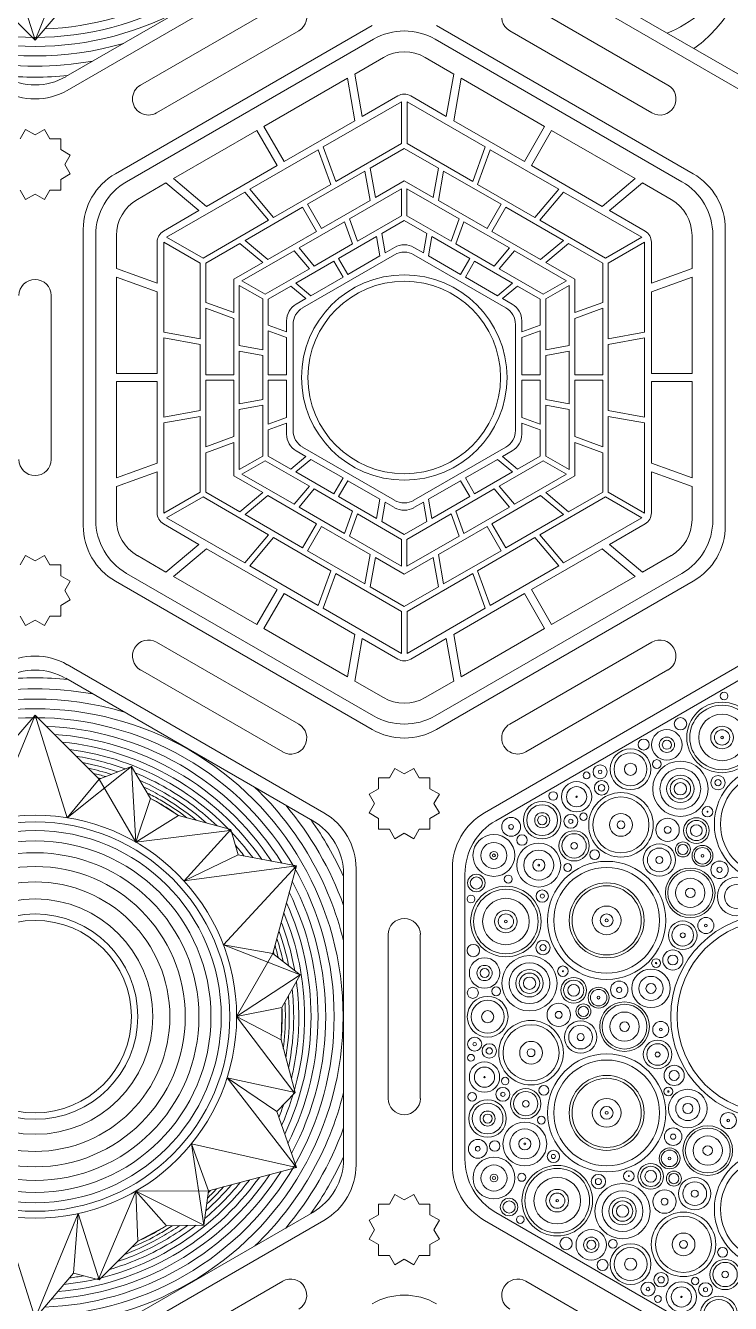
# Model space of a CAD drawing. Header units: millimetres. Extents: x -13 to 587, y 0 to 600.
# Drawn here: x 299.4 to 381.7, y 128.2 to 277.5 of the extents above; entities that cross this region are included whole.
import ezdxf

# ---------------------------------------------------------------- set-up
doc = ezdxf.new("R2010")
doc.units = ezdxf.units.MM
for name, color, linetype, lineweight, true_color in [('Cut_First', 1, 'Continuous', 20, 0xff0000), ('Cut_Second', 1, 'Continuous', 20, 0xff0000), ('Vector_Score', 5, 'Continuous', 0, 0x0000ff)]:
    doc.layers.add(name, color=color, linetype=linetype, lineweight=lineweight, true_color=true_color)

msp = doc.modelspace()

# ---------------------------------------------------------------- linework, layer by layer
at = {"layer": 'Cut_First'}
for p, q in [((304.23, 269.94), (334.23, 287.26)), ((382.98, 269.94), (352.98, 287.26)), ((339.86, 277.51), (309.86, 260.19)), ((377.36, 260.19), (347.36, 277.51)), ((306.11, 253.7), (306.11, 219.06)), ((381.11, 219.06), (381.11, 253.7)), ((309.86, 212.56), (339.86, 195.24)), ((347.36, 195.24), (377.36, 212.56)), ((334.23, 185.5), (304.23, 202.82)), ((382.98, 202.82), (352.98, 185.5)), ((337.98, 144.36), (337.98, 179)), ((349.23, 179), (349.23, 144.36)), ((304.23, 120.55), (334.23, 137.87)), ((352.98, 137.87), (382.98, 120.55))]:
    msp.add_line(p, q, dxfattribs=at)
for centre in [(343.61, 236.38), (300.48, 161.68), (386.73, 161.68)]:
    msp.add_circle(centre, 11.25, dxfattribs=at)
for centre, start, end in [((300.48, 276.43), 240, 300), ((313.61, 253.7), 120, 180), ((373.61, 253.7), 0, 60), ((313.61, 219.06), 180, 240), ((373.61, 219.06), 300, 0), ((300.48, 196.32), 60, 120), ((343.61, 201.74), 240, 300), ((330.48, 179), 0, 60), ((356.73, 179), 120, 180), ((330.48, 144.36), 300, 0), ((356.73, 144.36), 180, 240), ((343.61, 121.63), 60, 120)]:
    msp.add_arc(centre, 7.5, start, end, dxfattribs=at)
at = {"layer": 'Cut_Second'}
for p, q in [((312.81, 270.56), (329.41, 280.14)), ((357.81, 280.14), (374.41, 270.56)), ((331.28, 276.89), (314.68, 267.31)), ((372.53, 267.31), (355.93, 276.89)), ((299.38, 265.37), (298.75, 264.27)), ((300.48, 264.74), (299.38, 265.37)), ((301.58, 265.37), (300.48, 264.74)), ((302.21, 264.27), (301.58, 265.37)), ((303.48, 264.27), (302.21, 264.27)), ((303.48, 263.01), (303.48, 264.27)), ((304.58, 262.37), (303.48, 263.01)), ((303.95, 261.27), (304.58, 262.37)), ((303.48, 259.54), (304.58, 260.18)), ((304.58, 260.18), (303.95, 261.27)), ((303.48, 258.27), (303.48, 259.54)), ((298.75, 258.27), (299.38, 257.18)), ((299.38, 257.18), (300.48, 257.81)), ((300.48, 257.81), (301.58, 257.18)), ((301.58, 257.18), (302.21, 258.27)), ((302.21, 258.27), (303.48, 258.27)), ((302.36, 245.96), (302.36, 226.79)), ((299.38, 215.58), (298.75, 214.48)), ((300.48, 214.94), (299.38, 215.58)), ((301.58, 215.58), (300.48, 214.94)), ((302.21, 214.48), (301.58, 215.58)), ((303.48, 214.48), (302.21, 214.48)), ((303.48, 213.21), (303.48, 214.48)), ((304.58, 212.58), (303.48, 213.21)), ((303.95, 211.48), (304.58, 212.58)), ((304.58, 210.38), (303.95, 211.48)), ((303.48, 209.75), (304.58, 210.38)), ((303.48, 208.48), (303.48, 209.75)), ((298.75, 208.48), (299.38, 207.38)), ((299.38, 207.38), (300.48, 208.01)), ((300.48, 208.01), (301.58, 207.38)), ((301.58, 207.38), (302.21, 208.48)), ((302.21, 208.48), (303.48, 208.48)), ((314.68, 205.45), (331.28, 195.86)), ((355.93, 195.86), (372.53, 205.45)), ((329.41, 192.61), (312.81, 202.2)), ((374.41, 202.2), (357.81, 192.61)), ((342.51, 190.68), (341.87, 189.58)), ((343.61, 190.04), (342.51, 190.68)), ((344.71, 190.68), (343.61, 190.04)), ((345.34, 189.58), (344.71, 190.68)), ((340.61, 188.31), (339.51, 187.68)), ((341.87, 189.58), (340.61, 189.58)), ((340.61, 189.58), (340.61, 188.31)), ((346.61, 189.58), (345.34, 189.58)), ((346.61, 188.31), (346.61, 189.58)), ((347.71, 187.68), (346.61, 188.31)), ((339.51, 187.68), (340.14, 186.58)), ((347.07, 186.58), (347.71, 187.68)), ((340.14, 186.58), (339.51, 185.48)), ((339.51, 185.48), (340.61, 184.85)), ((346.61, 184.85), (347.71, 185.48)), ((347.71, 185.48), (347.07, 186.58)), ((340.61, 184.85), (340.61, 183.58)), ((346.61, 183.58), (346.61, 184.85)), ((340.61, 183.58), (341.87, 183.58)), ((341.87, 183.58), (342.51, 182.48)), ((342.51, 182.48), (343.61, 183.12)), ((343.61, 183.12), (344.71, 182.48)), ((344.71, 182.48), (345.34, 183.58)), ((345.34, 183.58), (346.61, 183.58)), ((341.73, 152.1), (341.73, 171.27)), ((345.48, 171.27), (345.48, 152.1)), ((342.51, 140.88), (341.87, 139.78)), ((343.61, 140.25), (342.51, 140.88)), ((344.71, 140.88), (343.61, 140.25)), ((345.34, 139.78), (344.71, 140.88)), ((341.87, 139.78), (340.61, 139.78)), ((340.61, 139.78), (340.61, 138.52)), ((346.61, 139.78), (345.34, 139.78)), ((346.61, 138.52), (346.61, 139.78)), ((340.61, 138.52), (339.51, 137.88)), ((339.51, 137.88), (340.14, 136.78)), ((347.71, 137.88), (346.61, 138.52)), ((347.07, 136.78), (347.71, 137.88)), ((340.14, 136.78), (339.51, 135.69)), ((347.71, 135.69), (347.07, 136.78)), ((339.51, 135.69), (340.61, 135.05)), ((340.61, 135.05), (340.61, 133.78)), ((346.61, 135.05), (347.71, 135.69)), ((346.61, 133.78), (346.61, 135.05)), ((340.61, 133.78), (341.87, 133.78)), ((341.87, 133.78), (342.51, 132.69)), ((342.51, 132.69), (343.61, 133.32)), ((343.61, 133.32), (344.71, 132.69)), ((344.71, 132.69), (345.34, 133.78)), ((345.34, 133.78), (346.61, 133.78)), ((312.81, 121.17), (329.41, 130.75)), ((357.81, 130.75), (374.41, 121.17))]:
    msp.add_line(p, q, dxfattribs=at)
for centre, start, end in [((330.34, 278.52), 300, 120), ((356.87, 278.52), 60, 240), ((313.74, 268.93), 120, 300), ((373.47, 268.93), 240, 60), ((300.48, 245.96), 0, 180), ((300.48, 226.79), 180, 0), ((313.74, 203.82), 60, 240), ((373.47, 203.82), 300, 120), ((330.34, 194.24), 240, 60), ((356.87, 194.24), 120, 300), ((343.61, 171.27), 0, 180), ((343.61, 152.1), 180, 0), ((330.34, 129.13), 300, 120), ((356.87, 129.13), 60, 240)]:
    msp.add_arc(centre, 1.88, start, end, dxfattribs=at)
at = {"layer": 'Vector_Score'}
for p, q in [((300.48, 275.82), (296.73, 287.82)), ((300.48, 275.82), (305.51, 288.06)), ((332.92, 288.18), (304.09, 271.54)), ((354.3, 288.18), (383.13, 271.54)), ((300.48, 275.82), (292.98, 283.32)), ((300.48, 275.82), (304.98, 281.07)), ((311.17, 259.26), (340, 275.91)), ((347.21, 275.91), (376.04, 259.26)), ((341.17, 273.78), (337.83, 271.85)), ((349.38, 271.85), (346.04, 273.78)), ((338.71, 266.89), (337.83, 271.85)), ((348.51, 266.89), (349.38, 271.85)), ((336.96, 271.35), (327.21, 265.72)), ((337.83, 266.39), (336.96, 271.35)), ((349.38, 266.39), (350.25, 271.35)), ((360, 265.72), (350.25, 271.35)), ((342.86, 269.29), (338.71, 266.89)), ((348.51, 266.89), (344.36, 269.29)), ((343.28, 268.61), (334.14, 263.33)), ((343.28, 263.71), (343.28, 268.61)), ((353.07, 263.33), (343.93, 268.61)), ((343.93, 263.71), (343.93, 268.61)), ((337.83, 266.39), (329.58, 261.62)), ((357.64, 261.62), (349.38, 266.39)), ((326.39, 265.25), (316.64, 259.62)), ((328.76, 261.15), (326.39, 265.25)), ((329.58, 261.62), (327.21, 265.72)), ((357.64, 261.62), (360, 265.72)), ((358.46, 261.15), (360.82, 265.25)), ((370.57, 259.62), (360.82, 265.25)), ((333.57, 263), (325.57, 258.38)), ((335.04, 258.95), (333.57, 263)), ((335.62, 259.28), (334.14, 263.33)), ((343.28, 263.71), (335.62, 259.28)), ((343.61, 263.14), (339.62, 260.84)), ((347.59, 260.84), (343.61, 263.14)), ((351.6, 259.28), (343.93, 263.71)), ((351.6, 259.28), (353.07, 263.33)), ((352.17, 258.95), (353.65, 263)), ((361.65, 258.38), (353.65, 263)), ((328.76, 261.15), (320.5, 256.38)), ((339.02, 260.5), (332.3, 256.62)), ((339.63, 257.07), (339.02, 260.5)), ((340.23, 257.42), (339.62, 260.84)), ((346.99, 257.42), (347.59, 260.84)), ((347.59, 257.07), (348.19, 260.5)), ((354.92, 256.62), (348.19, 260.5)), ((366.71, 256.38), (358.46, 261.15)), ((315.77, 259.12), (312.43, 257.19)), ((319.63, 255.88), (315.77, 259.12)), ((320.5, 256.38), (316.64, 259.62)), ((328.34, 255.08), (325.57, 258.38)), ((335.04, 258.95), (328.34, 255.08)), ((343.3, 258.44), (337.2, 254.92)), ((343.61, 259.37), (340.23, 257.42)), ((343.3, 255.29), (343.3, 258.44)), ((346.99, 257.42), (343.61, 259.37)), ((350.01, 254.92), (343.92, 258.44)), ((343.92, 255.29), (343.92, 258.44)), ((358.88, 255.08), (352.17, 258.95)), ((358.88, 255.08), (361.65, 258.38)), ((366.71, 256.38), (370.57, 259.62)), ((367.58, 255.88), (371.44, 259.12)), ((374.78, 257.19), (371.44, 259.12)), ((324.99, 258.05), (315.85, 252.78)), ((327.76, 254.75), (324.99, 258.05)), ((339.63, 257.07), (333.93, 253.79)), ((353.28, 253.79), (347.59, 257.07)), ((359.45, 254.75), (362.22, 258.05)), ((371.36, 252.78), (362.22, 258.05)), ((319.63, 255.88), (315.48, 253.48)), ((331.73, 256.29), (325.01, 252.41)), ((333.37, 253.46), (331.73, 256.29)), ((333.93, 253.79), (332.3, 256.62)), ((353.28, 253.79), (354.92, 256.62)), ((353.85, 253.46), (355.48, 256.29)), ((362.2, 252.41), (355.48, 256.29)), ((371.73, 253.48), (367.58, 255.88)), ((327.76, 254.75), (320.1, 250.33)), ((336.63, 254.59), (331.32, 251.53)), ((337.58, 251.99), (336.63, 254.59)), ((338.15, 252.32), (337.2, 254.92)), ((343.3, 255.29), (338.15, 252.32)), ((343.61, 254.72), (340.97, 253.2)), ((343.61, 254.72), (346.25, 253.2)), ((349.07, 252.32), (343.92, 255.29)), ((349.07, 252.32), (350.01, 254.92)), ((349.63, 251.99), (350.58, 254.59)), ((355.9, 251.53), (350.58, 254.59)), ((367.11, 250.33), (359.45, 254.75)), ((307.57, 219.73), (307.57, 253.02)), ((309.99, 252.97), (309.99, 249.11)), ((320.1, 250.33), (315.85, 252.78)), ((333.37, 253.46), (327.67, 250.17)), ((340.38, 252.86), (335.94, 250.3)), ((340.77, 250.6), (340.38, 252.86)), ((341.36, 250.94), (340.97, 253.2)), ((345.85, 250.94), (346.25, 253.2)), ((346.44, 250.6), (346.84, 252.86)), ((351.27, 250.3), (346.84, 252.86)), ((359.54, 250.17), (353.85, 253.46)), ((367.11, 250.33), (371.36, 252.78)), ((377.22, 249.11), (377.22, 252.97)), ((379.65, 253.02), (379.65, 219.73)), ((314.73, 252.18), (314.73, 247.39)), ((315.53, 252.21), (315.53, 241.66)), ((319.77, 249.76), (315.53, 252.21)), ((324.41, 252.06), (320.43, 249.76)), ((327.07, 249.83), (324.41, 252.06)), ((330.75, 251.2), (324.65, 247.68)), ((327.67, 250.17), (325.01, 252.41)), ((332.53, 249.08), (330.75, 251.2)), ((333.1, 249.4), (331.32, 251.53)), ((337.58, 251.99), (333.1, 249.4)), ((342.48, 251.59), (341.36, 250.94)), ((345.85, 250.94), (344.73, 251.59)), ((354.12, 249.4), (349.63, 251.99)), ((354.12, 249.4), (355.9, 251.53)), ((354.69, 249.08), (356.47, 251.2)), ((362.56, 247.68), (356.47, 251.2)), ((359.54, 250.17), (362.2, 252.41)), ((360.14, 249.83), (362.81, 252.06)), ((366.79, 249.76), (362.81, 252.06)), ((367.44, 249.76), (371.69, 252.21)), ((371.69, 241.66), (371.69, 252.21)), ((372.48, 247.39), (372.48, 252.18)), ((319.77, 249.76), (319.77, 240.91)), ((320.43, 249.76), (320.43, 245.16)), ((327.07, 249.83), (323.69, 247.87)), ((335.38, 249.97), (330.95, 247.41)), ((342.48, 250.73), (331.74, 244.53)), ((336.46, 248.11), (335.38, 249.97)), ((337.02, 248.43), (335.94, 250.3)), ((340.77, 250.6), (337.02, 248.43)), ((355.47, 244.53), (344.73, 250.73)), ((350.19, 248.43), (346.44, 250.6)), ((350.19, 248.43), (351.27, 250.3)), ((350.76, 248.11), (351.83, 249.97)), ((356.26, 247.41), (351.83, 249.97)), ((363.52, 247.87), (360.14, 249.83)), ((366.79, 245.16), (366.79, 249.76)), ((367.44, 240.91), (367.44, 249.76)), ((314.73, 247.39), (309.99, 249.11)), ((309.99, 248.11), (309.99, 236.85)), ((314.73, 246.38), (309.99, 248.11)), ((332.53, 249.08), (327.38, 246.1)), ((336.46, 248.11), (332.7, 245.94)), ((354.51, 245.94), (350.76, 248.11)), ((359.83, 246.1), (354.69, 249.08)), ((372.48, 247.39), (377.22, 249.11)), ((372.48, 246.38), (377.22, 248.11)), ((377.22, 236.85), (377.22, 248.11)), ((323.69, 247.87), (323.69, 243.97)), ((324.34, 247.14), (324.34, 240.1)), ((327.07, 245.56), (324.34, 247.14)), ((327.38, 246.1), (324.65, 247.68)), ((327.72, 245.55), (330.36, 247.07)), ((332.12, 245.6), (330.36, 247.07)), ((332.7, 245.94), (330.95, 247.41)), ((354.51, 245.94), (356.26, 247.41)), ((355.1, 245.6), (356.85, 247.07)), ((359.49, 245.55), (356.85, 247.07)), ((359.83, 246.1), (362.56, 247.68)), ((360.14, 245.56), (362.87, 247.14)), ((362.87, 240.1), (362.87, 247.14)), ((363.52, 243.97), (363.52, 247.87)), ((314.73, 246.38), (314.73, 236.85)), ((323.69, 243.97), (320.43, 245.16)), ((327.07, 245.56), (327.07, 239.62)), ((327.72, 245.55), (327.72, 242.5)), ((332.12, 245.6), (331, 244.96)), ((356.22, 244.96), (355.1, 245.6)), ((359.49, 245.55), (359.49, 242.5)), ((360.14, 239.62), (360.14, 245.56)), ((363.52, 243.97), (366.79, 245.16)), ((372.48, 236.85), (372.48, 246.38)), ((320.43, 244.47), (320.43, 236.7)), ((323.69, 243.28), (320.43, 244.47)), ((363.52, 243.28), (366.79, 244.47)), ((366.79, 236.7), (366.79, 244.47)), ((323.69, 243.28), (323.69, 236.7)), ((329.87, 241.72), (327.72, 242.5)), ((329.87, 243.01), (329.87, 241.72)), ((330.62, 242.58), (330.62, 230.18)), ((356.6, 230.18), (356.6, 242.58)), ((357.34, 241.72), (357.34, 243.01)), ((357.34, 241.72), (359.49, 242.5)), ((363.52, 236.7), (363.52, 243.28)), ((319.77, 240.91), (315.53, 241.66)), ((315.53, 241), (315.53, 231.76)), ((319.77, 240.25), (315.53, 241)), ((327.72, 241.82), (327.72, 236.7)), ((329.87, 241.04), (327.72, 241.82)), ((329.87, 241.04), (329.87, 236.7)), ((357.34, 241.04), (359.49, 241.82)), ((357.34, 236.7), (357.34, 241.04)), ((359.49, 236.7), (359.49, 241.82)), ((367.44, 240.91), (371.69, 241.66)), ((367.44, 240.25), (371.69, 241)), ((371.69, 231.76), (371.69, 241)), ((319.77, 240.25), (319.77, 232.51)), ((327.07, 239.62), (324.34, 240.1)), ((324.34, 239.45), (324.34, 233.31)), ((327.07, 238.96), (324.34, 239.45)), ((360.14, 239.62), (362.87, 240.1)), ((360.14, 238.96), (362.87, 239.45)), ((362.87, 233.31), (362.87, 239.45)), ((367.44, 232.51), (367.44, 240.25)), ((327.07, 238.96), (327.07, 233.79)), ((360.14, 233.79), (360.14, 238.96)), ((314.73, 236.85), (309.99, 236.85)), ((323.69, 236.7), (320.43, 236.7)), ((320.43, 236.05), (320.43, 228.29)), ((323.69, 236.05), (320.43, 236.05)), ((323.69, 236.05), (323.69, 229.48)), ((329.87, 236.7), (327.72, 236.7)), ((327.72, 236.05), (327.72, 230.93)), ((329.87, 236.05), (327.72, 236.05)), ((329.87, 236.05), (329.87, 231.72)), ((357.34, 236.7), (359.49, 236.7)), ((357.34, 231.72), (357.34, 236.05)), ((357.34, 236.05), (359.49, 236.05)), ((359.49, 230.93), (359.49, 236.05)), ((363.52, 236.7), (366.79, 236.7)), ((363.52, 229.48), (363.52, 236.05)), ((363.52, 236.05), (366.79, 236.05)), ((366.79, 228.29), (366.79, 236.05)), ((372.48, 236.85), (377.22, 236.85)), ((309.99, 235.9), (309.99, 224.65)), ((314.73, 235.9), (309.99, 235.9)), ((314.73, 235.9), (314.73, 226.37)), ((372.48, 226.37), (372.48, 235.9)), ((372.48, 235.9), (377.22, 235.9)), ((377.22, 224.65), (377.22, 235.9)), ((327.07, 233.79), (324.34, 233.31)), ((327.07, 233.13), (324.34, 232.65)), ((327.07, 233.13), (327.07, 227.19)), ((360.14, 233.79), (362.87, 233.31)), ((360.14, 227.19), (360.14, 233.13)), ((360.14, 233.13), (362.87, 232.65)), ((319.77, 232.51), (315.53, 231.76)), ((319.77, 231.84), (315.53, 231.09)), ((319.77, 231.84), (319.77, 222.99)), ((324.34, 232.65), (324.34, 225.61)), ((329.87, 231.72), (327.72, 230.93)), ((357.34, 231.72), (359.49, 230.93)), ((362.87, 225.61), (362.87, 232.65)), ((367.44, 232.51), (371.69, 231.76)), ((367.44, 222.99), (367.44, 231.84)), ((367.44, 231.84), (371.69, 231.09)), ((315.53, 231.09), (315.53, 220.54)), ((329.87, 231.04), (327.72, 230.25)), ((327.72, 227.2), (327.72, 230.25)), ((329.87, 231.04), (329.87, 229.75)), ((357.34, 229.75), (357.34, 231.04)), ((357.34, 231.04), (359.49, 230.25)), ((359.49, 227.2), (359.49, 230.25)), ((371.69, 220.54), (371.69, 231.09)), ((323.69, 229.48), (320.43, 228.29)), ((323.69, 228.78), (320.43, 227.59)), ((323.69, 228.78), (323.69, 224.88)), ((363.52, 229.48), (366.79, 228.29)), ((363.52, 224.88), (363.52, 228.78)), ((363.52, 228.78), (366.79, 227.59)), ((320.43, 227.59), (320.43, 222.99)), ((327.07, 227.19), (324.34, 225.61)), ((327.72, 227.2), (330.36, 225.68)), ((332.12, 227.15), (330.36, 225.68)), ((331, 227.8), (332.12, 227.15)), ((331.74, 228.23), (342.48, 222.03)), ((344.73, 222.03), (355.47, 228.23)), ((355.1, 227.15), (356.22, 227.8)), ((355.1, 227.15), (356.85, 225.68)), ((359.49, 227.2), (356.85, 225.68)), ((360.14, 227.19), (362.87, 225.61)), ((366.79, 222.99), (366.79, 227.59)), ((314.73, 226.37), (309.99, 224.65)), ((327.38, 226.65), (324.65, 225.07)), ((327.38, 226.65), (332.53, 223.68)), ((332.7, 226.81), (330.95, 225.34)), ((332.7, 226.81), (336.46, 224.64)), ((350.76, 224.64), (354.51, 226.81)), ((354.51, 226.81), (356.26, 225.34)), ((354.69, 223.68), (359.83, 226.65)), ((359.83, 226.65), (362.56, 225.07)), ((372.48, 226.37), (377.22, 224.65)), ((314.73, 225.36), (309.99, 223.64)), ((314.73, 225.36), (314.73, 220.57)), ((323.69, 224.88), (327.07, 222.93)), ((324.65, 225.07), (330.75, 221.56)), ((330.95, 225.34), (335.38, 222.78)), ((336.46, 224.64), (335.38, 222.78)), ((337.02, 224.32), (335.94, 222.46)), ((337.02, 224.32), (340.77, 222.15)), ((346.44, 222.15), (350.19, 224.32)), ((350.19, 224.32), (351.27, 222.46)), ((350.76, 224.64), (351.83, 222.78)), ((351.83, 222.78), (356.26, 225.34)), ((356.47, 221.56), (362.56, 225.07)), ((360.14, 222.93), (363.52, 224.88)), ((372.48, 220.57), (372.48, 225.36)), ((372.48, 225.36), (377.22, 223.64)), ((309.99, 223.64), (309.99, 219.78)), ((319.77, 222.99), (315.53, 220.54)), ((320.43, 222.99), (324.41, 220.69)), ((327.07, 222.93), (324.41, 220.69)), ((327.67, 222.58), (325.01, 220.35)), ((327.67, 222.58), (333.37, 219.29)), ((332.53, 223.68), (330.75, 221.56)), ((333.1, 223.35), (331.32, 221.23)), ((333.1, 223.35), (337.58, 220.76)), ((349.63, 220.76), (354.12, 223.35)), ((353.85, 219.29), (359.54, 222.58)), ((354.12, 223.35), (355.9, 221.23)), ((354.69, 223.68), (356.47, 221.56)), ((359.54, 222.58), (362.2, 220.35)), ((360.14, 222.93), (362.81, 220.69)), ((362.81, 220.69), (366.79, 222.99)), ((367.44, 222.99), (371.69, 220.54)), ((377.22, 219.78), (377.22, 223.64)), ((320.1, 222.43), (315.85, 219.98)), ((320.1, 222.43), (327.76, 218)), ((331.32, 221.23), (336.63, 218.16)), ((335.94, 222.46), (340.38, 219.9)), ((340.77, 222.15), (340.38, 219.9)), ((341.36, 221.81), (340.97, 219.56)), ((341.36, 221.81), (342.48, 221.17)), ((344.73, 221.17), (345.85, 221.81)), ((345.85, 221.81), (346.25, 219.56)), ((346.44, 222.15), (346.84, 219.9)), ((346.84, 219.9), (351.27, 222.46)), ((350.58, 218.16), (355.9, 221.23)), ((359.45, 218), (367.11, 222.43)), ((367.11, 222.43), (371.36, 219.98)), ((315.85, 219.98), (324.99, 214.7)), ((325.01, 220.35), (331.73, 216.46)), ((337.58, 220.76), (336.63, 218.16)), ((338.15, 220.43), (337.2, 217.83)), ((338.15, 220.43), (343.3, 217.46)), ((343.61, 218.03), (340.97, 219.56)), ((343.61, 218.03), (346.25, 219.56)), ((343.92, 217.46), (349.07, 220.43)), ((349.07, 220.43), (350.01, 217.83)), ((349.63, 220.76), (350.58, 218.16)), ((355.48, 216.46), (362.2, 220.35)), ((362.22, 214.7), (371.36, 219.98)), ((315.48, 219.27), (319.63, 216.87)), ((333.37, 219.29), (331.73, 216.46)), ((333.93, 218.97), (332.3, 216.14)), ((333.93, 218.97), (339.63, 215.68)), ((347.59, 215.68), (353.28, 218.97)), ((353.28, 218.97), (354.92, 216.14)), ((353.85, 219.29), (355.48, 216.46)), ((367.58, 216.87), (371.73, 219.27)), ((319.63, 216.87), (315.77, 213.64)), ((327.76, 218), (324.99, 214.7)), ((328.34, 217.67), (325.57, 214.37)), ((328.34, 217.67), (335.04, 213.8)), ((337.2, 217.83), (343.3, 214.31)), ((343.3, 217.46), (343.3, 214.31)), ((343.92, 214.31), (350.01, 217.83)), ((343.92, 217.46), (343.92, 214.31)), ((352.17, 213.8), (358.88, 217.67)), ((358.88, 217.67), (361.65, 214.37)), ((359.45, 218), (362.22, 214.7)), ((367.58, 216.87), (371.44, 213.64)), ((312.43, 215.56), (315.77, 213.64)), ((320.5, 216.37), (316.64, 213.13)), ((320.5, 216.37), (328.76, 211.6)), ((332.3, 216.14), (339.02, 212.26)), ((339.63, 215.68), (339.02, 212.26)), ((340.23, 215.33), (339.62, 211.91)), ((340.23, 215.33), (343.61, 213.38)), ((343.61, 213.38), (346.99, 215.33)), ((346.99, 215.33), (347.59, 211.91)), ((347.59, 215.68), (348.19, 212.26)), ((348.19, 212.26), (354.92, 216.14)), ((358.46, 211.6), (366.71, 216.37)), ((366.71, 216.37), (370.57, 213.13)), ((371.44, 213.64), (374.78, 215.56)), ((325.57, 214.37), (333.57, 209.75)), ((335.04, 213.8), (333.57, 209.75)), ((352.17, 213.8), (353.65, 209.75)), ((353.65, 209.75), (361.65, 214.37)), ((340, 196.84), (311.17, 213.49)), ((316.64, 213.13), (326.39, 207.5)), ((335.62, 213.47), (334.14, 209.42)), ((335.62, 213.47), (343.28, 209.04)), ((343.93, 209.04), (351.6, 213.47)), ((376.04, 213.49), (347.21, 196.84)), ((351.6, 213.47), (353.07, 209.42)), ((360.82, 207.5), (370.57, 213.13)), ((328.76, 211.6), (326.39, 207.5)), ((329.58, 211.13), (327.21, 207.03)), ((329.58, 211.13), (337.83, 206.36)), ((339.62, 211.91), (343.61, 209.61)), ((343.61, 209.61), (347.59, 211.91)), ((349.38, 206.36), (357.64, 211.13)), ((357.64, 211.13), (360, 207.03)), ((358.46, 211.6), (360.82, 207.5)), ((334.14, 209.42), (343.28, 204.14)), ((343.93, 204.14), (353.07, 209.42)), ((343.28, 209.04), (343.28, 204.14)), ((343.93, 209.04), (343.93, 204.14)), ((327.21, 207.03), (336.96, 201.4)), ((337.83, 206.36), (336.96, 201.4)), ((349.38, 206.36), (350.25, 201.4)), ((350.25, 201.4), (360, 207.03)), ((338.71, 205.86), (337.83, 200.9)), ((338.71, 205.86), (342.86, 203.46)), ((344.36, 203.46), (348.51, 205.86)), ((348.51, 205.86), (349.38, 200.9)), ((304.09, 201.22), (332.92, 184.57)), ((337.83, 200.9), (341.17, 198.97)), ((346.04, 198.97), (349.38, 200.9)), ((354.3, 184.57), (383.13, 201.22)), ((300.48, 196.93), (295.45, 184.69)), ((300.48, 196.93), (295.98, 191.68)), ((300.48, 196.93), (307.98, 189.43)), ((300.48, 196.93), (304.23, 184.93)), ((311.73, 190.93), (304.23, 184.93)), ((307.98, 189.43), (311.73, 190.93)), ((311.73, 190.93), (313.98, 187.18)), ((312.26, 182.08), (311.73, 190.93)), ((304.23, 184.93), (307.98, 189.43)), ((307.98, 189.43), (312.26, 182.08)), ((313.98, 187.18), (312.26, 182.08)), ((313.98, 187.18), (314.9, 186.65)), ((317.22, 185.2), (312.26, 182.08)), ((317.22, 185.2), (314.9, 186.65)), ((323.36, 183.55), (317.22, 185.2)), ((323.25, 183.43), (312.26, 182.08)), ((317.89, 177.54), (323.36, 183.55)), ((324.21, 180.58), (323.36, 183.55)), ((324.21, 180.58), (317.89, 177.54)), ((331.01, 179.31), (317.89, 177.54)), ((331.01, 179.31), (322.49, 170.06)), ((331.01, 179.31), (324.21, 180.58)), ((331.01, 179.31), (328.26, 169.06)), ((336.52, 178.33), (336.52, 145.04)), ((350.69, 145.04), (350.69, 178.33)), ((322.49, 170.06), (328.26, 169.06)), ((331.44, 166.56), (322.49, 170.06)), ((328.26, 169.06), (324.03, 161.68)), ((328.26, 169.06), (331.44, 166.56)), ((324.03, 161.68), (331.44, 166.56)), ((331.44, 166.56), (329.32, 162.74)), ((329.32, 162.74), (324.03, 161.68)), ((329.22, 158.95), (324.03, 161.68)), ((330.7, 152.84), (324.03, 161.68)), ((329.22, 158.95), (329.32, 161.68)), ((329.32, 162.74), (329.32, 161.68)), ((330.86, 152.8), (329.22, 158.95)), ((331.01, 144.06), (322.92, 154.54)), ((322.92, 154.54), (330.86, 152.8)), ((328.71, 150.58), (322.92, 154.54)), ((328.71, 150.58), (330.86, 152.8)), ((331.01, 144.06), (328.71, 150.58)), ((331.01, 144.06), (318.74, 146.81)), ((318.74, 146.81), (320.76, 141.31)), ((320.19, 137.31), (318.74, 146.81)), ((331.01, 144.06), (320.76, 141.31)), ((307.93, 131.09), (312.26, 141.29)), ((320.76, 141.31), (312.26, 141.29)), ((312.26, 141.29), (320.19, 137.31)), ((312.48, 135.43), (312.26, 141.29)), ((315.82, 137.24), (312.26, 141.29)), ((320.76, 141.31), (320.19, 137.31)), ((300.48, 126.43), (296.73, 138.43)), ((300.48, 126.43), (305.51, 138.68)), ((332.92, 138.79), (304.09, 122.15)), ((304.98, 131.68), (305.51, 138.68)), ((305.51, 138.68), (307.98, 130.93)), ((383.13, 122.15), (354.3, 138.79)), ((312.48, 135.43), (314.9, 136.71)), ((315.82, 137.24), (314.9, 136.71)), ((320.19, 137.31), (315.82, 137.24)), ((307.98, 130.93), (312.48, 135.43)), ((300.48, 126.43), (304.98, 131.68)), ((304.98, 131.68), (307.98, 130.93))]:
    msp.add_line(p, q, dxfattribs=at)
for centre, radius in [((343.61, 236.38), 12), ((380.97, 199.15), 0.45), ((380.73, 194.31), 4.12), ((380.73, 194.31), 3.77), ((375.88, 195.91), 0.726), ((380.73, 194.31), 2.72), ((374.28, 193.45), 1.78), ((374.28, 193.45), 0.894), ((380.73, 194.31), 1.32), ((380.73, 194.31), 0.89), ((380.73, 194.31), 0.15), ((370.03, 190.59), 2.38), ((371.58, 193.48), 0.645), ((374.28, 193.45), 0.528), ((370.03, 190.59), 1.92), ((370.03, 190.59), 0.709), ((373.11, 191.2), 0.514), ((375.86, 188.31), 3.23), ((364.9, 189.87), 0.403), ((366.49, 190.29), 0.822), ((366.49, 190.29), 0.209), ((375.86, 188.31), 2.38), ((375.86, 188.31), 1.6), ((380.26, 189.02), 0.837), ((386.73, 184.18), 6.9), ((386.73, 184.18), 6.18), ((363.74, 187.38), 1.77), ((363.74, 187.38), 1.18), ((366.66, 188.42), 0.839), ((366.66, 188.42), 0.375), ((375.86, 188.31), 1.19), ((375.86, 188.31), 0.722), ((380.26, 189.02), 0.36), ((359.72, 184.64), 2.19), ((361.01, 187.47), 0.501), ((363.74, 187.38), 0.0766), ((368.92, 184.09), 3.77), ((368.92, 184.09), 3.27), ((300.48, 161.68), 23.55), ((359.72, 184.64), 1.8), ((359.72, 184.64), 0.877), ((363.06, 184.51), 0.814), ((364.55, 185.05), 0.436), ((368.92, 184.09), 1.33), ((379.03, 185.63), 0.614), ((379.03, 185.63), 0.0555), ((300.48, 161.68), 22.75), ((356.09, 183.86), 1.1), ((356.09, 183.86), 0.274), ((359.72, 184.64), 0.53), ((363.06, 184.51), 0.247), ((368.92, 184.09), 0.458), ((374.37, 183.51), 1.36), ((374.37, 183.51), 0.404), ((377.73, 183.43), 1.5), ((377.73, 183.43), 1.18), ((377.73, 183.43), 0.685), ((300.48, 161.68), 21.75), ((300.48, 161.68), 20.55), ((354.08, 180.52), 2.45), ((357.36, 182.31), 0.609), ((363.45, 181.64), 1.77), ((363.45, 181.64), 1.42), ((300.48, 161.68), 19.15), ((354.08, 180.52), 1.52), ((354.08, 180.52), 0.461), ((359.32, 179.39), 2.56), ((359.32, 179.39), 1.75), ((363.45, 181.64), 0.384), ((365.85, 180.6), 0.573), ((373.4, 179.99), 1.89), ((373.4, 179.99), 1.39), ((376.16, 181.22), 0.878), ((376.16, 181.22), 0.597), ((378.44, 180.48), 1.22), ((378.44, 180.48), 0.964), ((300.48, 161.68), 17.55), ((354.08, 180.52), 0.169), ((359.32, 179.39), 0.707), ((359.32, 179.39), 0.103), ((367.25, 172.93), 6.9), ((362.69, 179.11), 0.453), ((373.4, 179.99), 0.416), ((378.44, 180.48), 0.161), ((380.44, 178.84), 1.02), ((352.03, 177.3), 1.02), ((352.03, 177.3), 0.713), ((355.76, 177.75), 0.467), ((367.25, 172.93), 6.18), ((377.02, 176.15), 2.9), ((377.02, 176.15), 2.62), ((377.02, 176.15), 1.71), ((380.44, 178.84), 0.306), ((382.43, 175.72), 2.25), ((300.48, 161.68), 15.75), ((355.48, 172.8), 4.12), ((355.48, 172.8), 3.77), ((359.73, 175.77), 0.714), ((367.25, 172.93), 4.38), ((367.25, 172.93), 4.04), ((377.02, 176.15), 0.562), ((382.43, 175.72), 1.41), ((300.48, 161.68), 13.75), ((351.4, 175.43), 0.45), ((355.48, 172.8), 2.72), ((359.73, 175.77), 0.241), ((300.48, 161.68), 12), ((355.48, 172.8), 1.32), ((355.48, 172.8), 0.89), ((367.25, 172.93), 1.68), ((367.25, 172.93), 0.75), ((386.73, 161.68), 12), ((378.84, 172.33), 0.942), ((355.48, 172.8), 0.15), ((367.25, 172.93), 0.168), ((376.14, 171.19), 1.67), ((376.14, 171.19), 1.26), ((378.84, 172.33), 0.158), ((359.82, 169.75), 0.837), ((376.14, 171.19), 0.286), ((351.67, 169.4), 0.726), ((358.24, 165.58), 3.23), ((359.82, 169.75), 0.36), ((374.98, 168.3), 1.18), ((374.98, 168.3), 0.583), ((352.99, 166.78), 1.78), ((352.99, 166.78), 0.894), ((352.99, 166.78), 0.528), ((358.24, 165.58), 2.38), ((362.14, 166.99), 0.614), ((373.02, 167.94), 0.513), ((373.02, 167.94), 0.0828), ((358.24, 165.58), 1.6), ((358.24, 165.58), 1.19), ((358.24, 165.58), 0.722), ((363.4, 164.76), 1.5), ((362.14, 166.99), 0.0555), ((363.4, 164.76), 1.18), ((368.72, 164.81), 1.02), ((372.43, 164.98), 2.25), ((372.43, 164.98), 1.41), ((351.62, 164.46), 0.645), ((354.35, 164.64), 0.514), ((363.4, 164.76), 0.685), ((366.31, 163.9), 1.22), ((366.31, 163.9), 0.964), ((368.72, 164.81), 0.306), ((372.43, 164.98), 0.591), ((353.35, 161.67), 2.38), ((353.35, 161.67), 1.92), ((361.65, 161.89), 1.36), ((364.53, 162.29), 0.878), ((364.53, 162.29), 0.597), ((366.31, 163.9), 0.161), ((369.34, 160.51), 2.9), ((369.34, 160.51), 2.62), ((353.35, 161.67), 0.709), ((361.65, 161.89), 0.404), ((369.34, 160.51), 1.71), ((358.42, 157.46), 3.77), ((358.42, 157.46), 3.27), ((364.21, 159.29), 1.89), ((364.21, 159.29), 1.39), ((369.34, 160.51), 0.562), ((373.57, 160.17), 0.942), ((373.57, 160.17), 0.158), ((351.83, 158.46), 0.822), ((351.83, 158.46), 0.209), ((353.54, 157.67), 0.839), ((358.42, 157.46), 1.33), ((364.21, 159.29), 0.416), ((373.2, 157.26), 1.67), ((373.2, 157.26), 1.26), ((351.4, 156.87), 0.403), ((353.54, 157.67), 0.375), ((358.42, 157.46), 0.458), ((367.25, 150.43), 6.9), ((373.2, 157.26), 0.286), ((352.98, 154.61), 1.77), ((352.98, 154.61), 1.18), ((367.25, 150.43), 6.18), ((375.13, 154.81), 1.18), ((375.13, 154.81), 0.583), ((352.98, 154.61), 0.0766), ((355.4, 154.15), 0.436), ((367.25, 150.43), 4.38), ((367.25, 150.43), 4.04), ((351.54, 152.3), 0.501), ((355.13, 152.6), 0.814), ((355.13, 152.6), 0.247), ((357.8, 151.5), 1.77), ((357.8, 151.5), 1.42), ((359.91, 153.06), 0.573), ((374.46, 152.93), 0.513), ((374.46, 152.93), 0.0828), ((376.73, 150.94), 2.25), ((376.73, 150.94), 1.41), ((353.34, 149.77), 2.19), ((353.34, 149.77), 1.8), ((357.8, 151.5), 0.384), ((367.25, 150.43), 1.68), ((367.25, 150.43), 0.75), ((376.73, 150.94), 0.591), ((353.34, 149.77), 0.877), ((353.34, 149.77), 0.53), ((357.69, 146.8), 2.56), ((359.62, 149.58), 0.453), ((367.25, 150.43), 0.168), ((381.46, 149.53), 0.942), ((381.46, 149.53), 0.158), ((357.69, 146.8), 1.75), ((375.02, 147.65), 1.02), ((375.02, 147.65), 0.306), ((379.06, 146.03), 2.9), ((379.06, 146.03), 2.62), ((352.2, 146.23), 1.1), ((352.2, 146.23), 0.274), ((354.18, 146.56), 0.609), ((357.69, 146.8), 0.707), ((357.69, 146.8), 0.103), ((379.06, 146.03), 1.71), ((379.06, 146.03), 0.562), ((354.09, 142.82), 2.45), ((361.03, 145.34), 0.714), ((361.03, 145.34), 0.241), ((374.6, 145.11), 1.22), ((374.6, 145.11), 0.964), ((374.6, 145.11), 0.161), ((386.73, 139.18), 6.9), ((386.73, 139.18), 6.18), ((354.09, 142.82), 1.52), ((361.48, 140.17), 4.12), ((361.48, 140.17), 3.77), ((369.84, 143.04), 0.614), ((372.4, 143.01), 1.5), ((372.4, 143.01), 1.18), ((372.4, 143.01), 0.685), ((375.1, 142.75), 0.878), ((354.09, 142.82), 0.461), ((354.09, 142.82), 0.169), ((357.33, 142.9), 0.467), ((361.48, 140.17), 2.72), ((366.29, 142.41), 0.837), ((369.11, 138.95), 3.23), ((366.29, 142.41), 0.36), ((369.84, 143.04), 0.0555), ((375.1, 142.75), 0.597), ((377.54, 140.99), 1.89), ((377.54, 140.99), 1.39), ((355.85, 139.43), 1.02), ((361.48, 140.17), 1.32), ((361.48, 140.17), 0.89), ((369.11, 138.95), 2.38), ((369.11, 138.95), 1.6), ((374.01, 140.06), 1.36), ((374.01, 140.06), 0.404), ((377.54, 140.99), 0.416), ((355.85, 139.43), 0.713), ((361.48, 140.17), 0.15), ((369.11, 138.95), 1.19), ((369.11, 138.95), 0.722), ((357.16, 137.96), 0.45), ((376.23, 135.06), 3.77), ((376.23, 135.06), 3.27), ((365.45, 135.01), 1.78), ((376.23, 135.06), 1.33), ((362.51, 135.17), 0.726), ((365.45, 135.01), 0.894), ((365.45, 135.01), 0.528), ((367.98, 135.12), 0.514), ((370.05, 132.76), 2.38), ((370.05, 132.76), 1.92), ((376.23, 135.06), 0.458), ((380.79, 134.14), 0.573), ((366.77, 132.66), 0.645), ((370.05, 132.76), 0.709), ((381.09, 131.54), 1.77), ((381.09, 131.54), 1.42), ((373.61, 130.93), 0.839), ((381.09, 131.54), 0.384), ((372.08, 129.84), 0.822), ((372.08, 129.84), 0.209), ((373.61, 130.93), 0.375), ((375.98, 128.92), 1.77), ((375.98, 128.92), 1.18), ((377.59, 130.78), 0.436), ((378.8, 129.77), 0.814), ((378.8, 129.77), 0.247), ((373.23, 128.68), 0.403), ((375.98, 128.92), 0.0766), ((380.36, 126.81), 2.19), ((380.36, 126.81), 1.8)]:
    msp.add_circle(centre, radius, dxfattribs=at)
for centre, radius, start, end in [((368.12, 291.37), 16, 292.808, 325.8832), ((300.48, 311.07), 34.94, 240, 300), ((300.48, 311.07), 33.96, 271.8883, 300), ((300.48, 311.07), 35.99, 240, 300), ((368.11, 287.82), 16, 305.673, 325.8832), ((343.61, 269.67), 7.21, 60, 120), ((300.48, 311.07), 37.11, 253.8118, 286.1882), ((300.48, 311.07), 38.31, 259.8357, 280.1643), ((343.61, 269.56), 4.88, 60, 120), ((300.48, 311.07), 39.59, 264.443, 275.557), ((300.48, 277.78), 7.21, 240, 300), ((343.61, 267.99), 1.5, 60, 120), ((314.78, 253.02), 7.21, 120, 180), ((372.44, 253.02), 7.21, 0, 60), ((314.87, 252.97), 4.88, 120, 180), ((372.34, 252.97), 4.88, 0, 60), ((316.23, 252.18), 1.5, 120, 180), ((370.98, 252.18), 1.5, 0, 60), ((343.61, 249.64), 2.25, 60, 120), ((343.61, 248.78), 2.25, 60, 120), ((332.12, 243.01), 2.25, 120, 180), ((355.09, 243.01), 2.25, 0, 60), ((332.87, 242.58), 2.25, 120, 180), ((354.35, 242.58), 2.25, 0, 60), ((332.87, 230.18), 2.25, 180, 240), ((354.35, 230.18), 2.25, 300, 0), ((332.12, 229.75), 2.25, 180, 240), ((355.09, 229.75), 2.25, 300, 0), ((343.61, 223.97), 2.25, 240, 300), ((343.61, 223.11), 2.25, 240, 300), ((314.78, 219.73), 7.21, 180, 240), ((314.87, 219.78), 4.88, 180, 240), ((316.23, 220.57), 1.5, 180, 240), ((370.98, 220.57), 1.5, 300, 0), ((372.34, 219.78), 4.88, 300, 0), ((372.44, 219.73), 7.21, 300, 0), ((343.61, 204.76), 1.5, 240, 300), ((300.48, 194.97), 7.21, 60, 120), ((300.48, 161.68), 39.59, 84.443, 95.557), ((300.48, 161.68), 37.11, 73.8118, 106.1882), ((300.48, 161.68), 38.31, 79.8357, 100.1643), ((343.61, 203.19), 4.88, 240, 300), ((300.48, 161.68), 35.99, 60, 120), ((300.48, 161.68), 34.94, 60, 120), ((343.61, 203.08), 7.21, 240, 300), ((300.48, 161.68), 33.96, 60, 87.7852), ((300.48, 161.68), 33.06, 60, 86.0721), ((300.48, 161.68), 32.24, 60, 84.36), ((300.48, 161.68), 31.49, 60, 82.6654), ((300.48, 161.68), 35.99, 0, 60), ((300.48, 161.68), 30.81, 70.0281, 81.0082), ((300.48, 161.68), 30.21, 71.3183, 79.4117), ((300.48, 161.68), 34.94, 0, 60), ((300.48, 161.68), 29.69, 72.5202, 77.9035), ((300.48, 161.68), 29.24, 73.6111, 76.5144), ((300.48, 161.68), 30.81, 60, 67.6923), ((300.48, 161.68), 33.06, 33.3338, 60), ((300.48, 161.68), 33.96, 31.8883, 60), ((300.48, 161.68), 28.86, 74.5676, 75.2784), ((300.48, 161.68), 30.21, 60, 66.1389), ((300.48, 161.68), 29.69, 60, 64.6746), ((300.48, 161.68), 30.81, 46.3755, 60), ((300.48, 161.68), 31.49, 36.1635, 60), ((300.48, 161.68), 32.24, 34.7639, 60), ((300.48, 161.68), 37.11, 13.8118, 46.1882), ((300.48, 161.68), 29.24, 60, 63.329), ((300.48, 161.68), 28.86, 60, 62.1347), ((300.48, 161.68), 29.24, 52.6779, 60), ((300.48, 161.68), 29.69, 50.6497, 60), ((300.48, 161.68), 30.21, 48.5355, 60), ((300.48, 161.68), 28.86, 54.5672, 60), ((300.48, 161.68), 38.31, 19.8357, 40.1643), ((300.48, 161.68), 39.59, 24.443, 35.557), ((329.31, 178.33), 7.21, 0, 60), ((357.9, 178.33), 7.21, 120, 180), ((300.48, 161.68), 30.81, 37.5156, 40.5783), ((300.48, 161.68), 33.96, 0, 27.7852), ((300.48, 161.68), 32.24, 0, 24.36), ((300.48, 161.68), 33.06, 0, 26.0721), ((300.48, 161.68), 31.49, 0, 22.6654), ((300.48, 161.68), 30.81, 10.0281, 21.0082), ((300.48, 161.68), 29.69, 12.5202, 17.9035), ((300.48, 161.68), 30.21, 11.3183, 19.4117), ((300.48, 161.68), 28.86, 14.5676, 15.2784), ((300.48, 161.68), 29.24, 13.6111, 16.5144), ((300.48, 161.68), 30.81, 0, 7.6923), ((300.48, 161.68), 30.21, 0, 6.1389), ((300.48, 161.68), 29.24, 0, 3.329), ((300.48, 161.68), 29.69, 0, 4.6746), ((300.48, 161.68), 34.94, 300, 0), ((300.48, 161.68), 35.99, 300, 0), ((300.48, 161.68), 28.86, 354.5672, 0), ((300.48, 161.68), 31.49, 336.1635, 0), ((300.48, 161.68), 28.86, 0, 2.1347), ((300.48, 161.68), 29.24, 352.6779, 0), ((300.48, 161.68), 32.24, 334.7639, 0), ((300.48, 161.68), 29.69, 350.6497, 0), ((300.48, 161.68), 33.06, 333.3338, 0), ((300.48, 161.68), 30.21, 348.5355, 0), ((300.48, 161.68), 30.81, 346.3755, 0), ((300.48, 161.68), 33.96, 331.8883, 0), ((300.48, 161.68), 37.11, 313.8118, 346.1882), ((300.48, 161.68), 30.81, 337.5156, 340.5783), ((300.48, 161.68), 38.31, 319.8357, 340.1643), ((300.48, 161.68), 39.59, 324.443, 335.557), ((329.31, 145.04), 7.21, 300, 0), ((357.9, 145.04), 7.21, 180, 240), ((300.48, 161.68), 33.96, 300, 327.7852), ((300.48, 161.68), 31.49, 300, 322.6654), ((300.48, 161.68), 32.24, 300, 324.36), ((300.48, 161.68), 33.06, 300, 326.0721), ((300.48, 161.68), 30.81, 310.0281, 321.0082), ((300.48, 161.68), 30.21, 311.3183, 319.4117), ((300.48, 161.68), 29.69, 312.5202, 317.9035), ((300.48, 161.68), 29.24, 313.6111, 316.5144), ((300.48, 161.68), 28.86, 314.5676, 315.2784), ((300.48, 161.68), 29.69, 290.6497, 300), ((300.48, 161.68), 29.24, 292.6779, 300), ((300.48, 161.68), 28.86, 294.5672, 300), ((300.48, 161.68), 28.86, 300, 302.1347), ((300.48, 161.68), 29.24, 300, 303.329), ((300.48, 161.68), 29.69, 300, 304.6746), ((300.48, 161.68), 30.21, 300, 306.1389), ((300.48, 161.68), 30.81, 300, 307.6923), ((300.48, 161.68), 30.81, 286.3755, 300), ((300.48, 161.68), 30.21, 288.5355, 300), ((300.48, 161.68), 33.06, 273.3338, 300), ((300.48, 161.68), 32.24, 274.7639, 300), ((300.48, 161.68), 31.49, 276.1635, 300), ((300.48, 161.68), 33.96, 271.8883, 300), ((300.48, 161.68), 35.99, 240, 300), ((300.48, 161.68), 34.94, 240, 300), ((300.48, 161.68), 30.81, 277.5156, 280.5783)]:
    msp.add_arc(centre, radius, start, end, dxfattribs=at)

doc.saveas('drawing.dxf')
